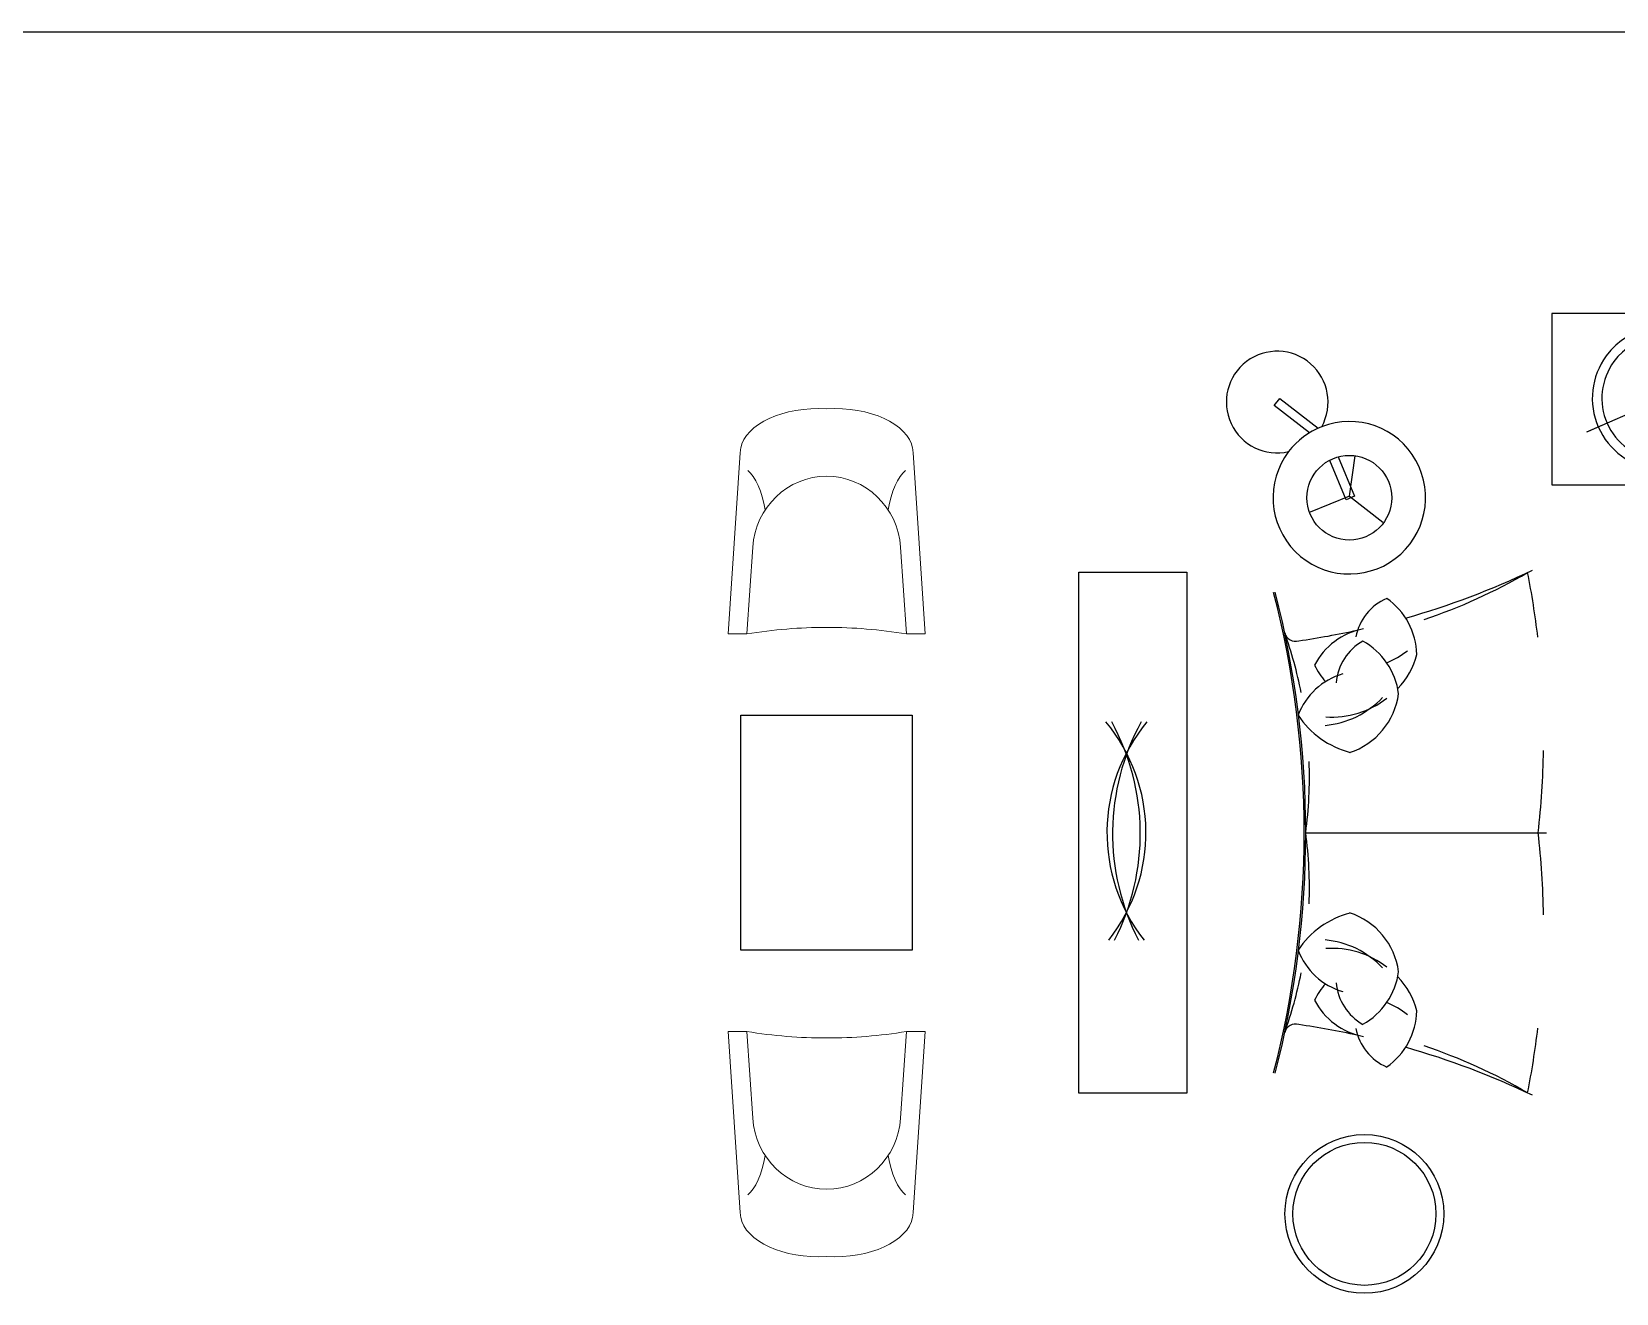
# Model space of a CAD drawing. Header units: millimetres. Extents: x -30782 to 40110, y 35885 to 73818.
# Drawn here: x -16086 to -11101, y 50406 to 54377 of the extents above; entities that cross this region are included whole.
import ezdxf

# ---------------------------------------------------------------- set-up
doc = ezdxf.new("R2010")
doc.units = ezdxf.units.MM
doc.set_wipeout_variables(frame=1)
doc.layers.add('www.cad-blocks.net', color=7, linetype='Continuous')

# ---------------------------------------------------------------- blocks, each defined once
blk = doc.blocks.new('A$C5805318C')
at = {"linetype": 'ByBlock'}
for p, q in [((1717.9, 2793.9), (1735.4, 2816.5)), ((1717.9, 2793.9), (1735.4, 2816.5)), ((1828.8, 2708.2), (1717.9, 2793.9)), ((1828.8, 2708.2), (1717.9, 2793.9)), ((1735.4, 2816.5), (1856.5, 2722.9)), ((1735.4, 2816.5), (1856.5, 2722.9)), ((1944.7, 2497.4), (1892.9, 2621.5)), ((1944.7, 2497.4), (1892.9, 2621.5)), ((1919.3, 2632.5), (1971.1, 2508.4)), ((1919.3, 2632.5), (1971.1, 2508.4)), ((1955.1, 2508.9), (1972.9, 2635.9)), ((1955.1, 2508.9), (1972.9, 2635.9)), ((1955.1, 2508.9), (1831.5, 2458.9)), ((1955.1, 2508.9), (1831.5, 2458.9)), ((1971.1, 2508.4), (1944.7, 2497.4)), ((1971.1, 2508.4), (1944.7, 2497.4)), ((1955.1, 2508.9), (2060.2, 2426.9)), ((1955.1, 2508.9), (2060.2, 2426.9))]:
    blk.add_line(p, q, dxfattribs=at)
at = {"lineweight": 0}
for p, q in [((38.2, 2645), (0, 2075.4)), ((581.8, 2645), (620, 2075.4)), ((77.5, 2348.3), (59.2, 2075.4)), ((542.5, 2348.3), (560.8, 2075.4)), ((59.2, 2075.4), (0, 2075.4)), ((560.8, 2075.4), (620, 2075.4)), ((59.2, 823.9), (0, 823.9)), ((38.2, 254.3), (0, 823.9)), ((77.5, 551), (59.2, 823.9)), ((542.5, 551), (560.8, 823.9)), ((560.8, 823.9), (620, 823.9)), ((581.8, 254.3), (620, 823.9))]:
    blk.add_line(p, q, dxfattribs=at)
at = {"linetype": 'ByBlock'}
blk.add_circle((1954.5, 2503.8), 133.3, dxfattribs=at)
blk.add_circle((1954.5, 2503.8), 133.3, dxfattribs=at)
for radius in [250, 225]:
    blk.add_circle((2001.9, 250), radius)
for centre, radius, start, end in [((1727.5, 2804.9), 160, 331.0509, 282.9948), ((1954.5, 2503.8), 240, 111.272, 142.7738), ((1954.5, 2503.8), 240, 111.272, 142.7738)]:
    blk.add_arc(centre, radius, start, end, dxfattribs=at)
at = {"lineweight": 0}
for points in [[(310, 2783.6), (174.9, 2791.6), (53.8, 2736.1), (39.5, 2659.6), (38.5, 2654.1), (38.1, 2648.6), (38.2, 2643.1)], [(310, 2783.6), (445.1, 2791.6), (566.2, 2736.1), (580.5, 2659.6), (581.5, 2654.1), (581.9, 2648.6), (581.8, 2643.1)], [(310, 115.7), (174.9, 107.6), (53.8, 163.1), (39.5, 239.7), (38.5, 245.2), (38.1, 250.6), (38.2, 256.1)], [(310, 115.7), (445.1, 107.6), (566.2, 163.1), (580.5, 239.7), (581.5, 245.2), (581.9, 250.6), (581.8, 256.1)]]:
    blk.add_open_spline(points, degree=3, knots=[0, 0, 0, 0, 1, 1, 1, 2, 2, 2, 2], dxfattribs=at)
for points in [[(62, 2589.5), (85.5, 2571.8), (107.6, 2521.7), (116.6, 2465.6)], [(310, 2571.5), (187.5, 2571.5), (85.9, 2474), (77.5, 2348.3)], [(542.5, 2348.3), (534.1, 2474), (432.5, 2571.5), (310, 2571.5)], [(558, 2589.5), (534.5, 2571.8), (512.4, 2521.7), (503.4, 2465.6)], [(310, 2095.7), (226, 2095.7), (142.2, 2088.9), (59.2, 2075.4)], [(560.8, 2075.4), (477.9, 2088.9), (394, 2095.7), (310, 2095.7)], [(310, 803.6), (226, 803.6), (142.2, 810.4), (59.2, 823.9)], [(560.8, 823.9), (477.9, 810.4), (394, 803.6), (310, 803.6)], [(310, 327.7), (187.5, 327.7), (85.9, 425.3), (77.5, 551)], [(542.5, 551), (534.1, 425.3), (432.5, 327.7), (310, 327.7)], [(62, 309.7), (85.5, 327.4), (107.6, 377.6), (116.6, 433.6)], [(558, 309.7), (534.5, 327.4), (512.4, 377.6), (503.4, 433.6)]]:
    blk.add_open_spline(points, degree=3, dxfattribs=at)
at = {"linetype": 'ByBlock'}
for points in [[(2561.4, 3113.9), (2561.4, 2513.9), (5061.4, 2513.9), (5061.4, 3113.9)], [(1473.7, 599.6), (1073.7, 599.6), (1073.7, 2299.6), (1473.7, 2299.6)], [(2574.7, 1449.6), (2574.4, 1519.1), (2572.1, 1653.7), (2566.7, 1805.1), (2559.2, 1943.7), (2548.8, 2088.2), (2540.1, 2187.7), (2531.3, 2276.1), (2527.3, 2313.9), (1673.7, 2200.1), (1673.7, 1449.6), (1673.7, 699.2), (2527.3, 585.4), (2531.3, 623.1), (2540.1, 711.6), (2548.8, 811), (2559.2, 955.5), (2566.7, 1094.2), (2572.1, 1245.5), (2574.4, 1380.1)], [(609.5, 1049.6), (9.5, 1049.6), (9.5, 1849.6), (609.5, 1849.6)]]:
    blk.add_wipeout(points, dxfattribs=at)
for p, q in [((2958.2, 2822.9), (2700.8, 2710.2)), ((2745.8, 2729.9), (2703.9, 2711.6))]:
    blk.add_line(p, q, dxfattribs=at)
blk.add_line((1817.4, 1449.6), (2574.7, 1449.6))
for points in [[(2591.4, 3083.9), (2591.4, 2543.9), (5031.4, 2543.9), (5031.4, 3083.9)], [(1443.7, 629.6), (1103.7, 629.6), (1103.7, 2269.6), (1443.7, 2269.6)], [(579.5, 1079.6), (39.5, 1079.6), (39.5, 1819.6), (579.5, 1819.6)]]:
    blk.add_lwpolyline(points, close=True, dxfattribs=at)
for centre, radius, start, end in [((1954.5, 2503.8), 240, 142.7738, 111.272), ((1434.9, 4573.9), 2545.9, 285.8776, 295.5087), ((-1206.2, 1449.6), 3023.6, 345.5057, 14.4943), ((2140.5, 2032.4), 169.1, 113.788, 168.6748), ((1944.5, 2004.8), 222.3, 1.4651, 55.0097), ((1784.9, 2086.6), 34.6, 193.5328, 287.2771), ((1434.9, 4573.9), 2545.9, 278.134, 282.3755), ((2038.2, 1877.8), 216.9, 100.5196, 152.9581), ((2081.1, 1906.1), 169.1, 119.788, 174.6748), ((1889.1, 1858.2), 222.3, 7.4651, 61.0097), ((1946.8, 2063.6), 226.2, 314.9669, 346.4215), ((1995.6, 1741.7), 216.9, 106.5196, 158.9581), ((2095.1, 2106.4), 281.8, 207.4684, 220.0792), ((1885.3, 1916.9), 226.2, 288.0023, 352.4215), ((769, 1449.6), 545.6, 321.7197, 39.6872), ((1737.4, 1449.6), 545.6, 140.3128, 218.2803), ((564.4, 1446.9), 732.4, 332.7542, 28.6527), ((1942, 1446.9), 732.4, 151.3473, 207.2458), ((2028.2, 1975), 281.8, 213.4684, 255.3384), ((2028.2, 924.2), 281.8, 104.6616, 146.5316), ((1885.3, 982.3), 226.2, 7.5785, 71.9977), ((1995.6, 1157.5), 216.9, 201.0419, 253.4804), ((1889.1, 1041), 222.3, 298.9903, 352.5349), ((2095.1, 792.9), 281.8, 139.9208, 152.5316), ((2081.1, 993.1), 169.1, 185.3252, 240.212), ((1946.8, 835.7), 226.2, 13.5785, 45.0331), ((2038.2, 1021.5), 216.9, 207.0419, 259.4804), ((1944.5, 894.5), 222.3, 304.9903, 358.5349), ((1784.9, 812.7), 34.6, 72.7229, 166.4672), ((1434.9, -1674.6), 2545.9, 77.6245, 81.866), ((2140.5, 866.9), 169.1, 191.3252, 246.212), ((1434.9, -1674.6), 2545.9, 64.4913, 74.1224)]:
    blk.add_arc(centre, radius, start, end, dxfattribs=at)
for centre, radius, start, end in [((1640.5, 3764.6), 1733.1, 288.4757, 300.3241), ((-91.4, 1753.1), 2657.3, 6.7363, 11.1857), ((-1206.2, 1449.6), 3018.6, 345.5057, 14.4943), ((476.8, 1626.6), 1352.2, 11.274, 19.5243), ((1963.9, 2244.8), 281.8, 292.5627, 307.9208), ((1853.4, 2068), 281.8, 275.0195, 316.8895), ((1899.5, 2095.4), 281.8, 266.0508, 307.9208), ((-91.4, 1753.1), 2657.3, 353.4417, 359.0402), ((476.8, 1626.6), 1352.2, 352.4802, 2.0119), ((476.8, 1272.7), 1352.2, 357.9881, 7.5198), ((-91.4, 1146.1), 2657.3, 0.9598, 6.5583), ((1853.4, 831.3), 281.8, 43.1105, 84.9805), ((1899.5, 803.8), 281.8, 52.0792, 93.9492), ((476.8, 1272.7), 1352.2, 340.4757, 348.726), ((1963.9, 654.5), 281.8, 52.0792, 67.4373), ((-91.4, 1146.1), 2657.3, 348.8143, 353.2637), ((1640.5, -865.3), 1733.1, 59.6759, 71.5243)]:
    blk.add_arc(centre, radius, start, end)
for major_axis, start_param, end_param in [((-159.4, 159.4), 3.292387, 6.433979), ((-138.1, 138.1), 3.292387, 6.433979), ((-159.4, 159.4), 0.150794, 3.292387), ((-138.1, 138.1), 0.150794, 3.292387)]:
    blk.add_ellipse((2944.4, 2816.9), major_axis=major_axis, ratio=1, start_param=start_param, end_param=end_param, dxfattribs=at)
blk = doc.blocks.new('format')
at = {"color": 155, "true_color": 0x546d8e}
blk.add_line((-27052.7, 54376.6), (40110.2, 54376.6), dxfattribs=at)

msp = doc.modelspace()

# ---------------------------------------------------------------- block references
msp.add_blockref('A$C5805318C', (-13895.1, 50406))

# ---------------------------------------------------------------- next in the draw order: block references
at = {"layer": 'www.cad-blocks.net'}
msp.add_blockref('format', (0, 0), dxfattribs=at)

doc.saveas('drawing.dxf')
